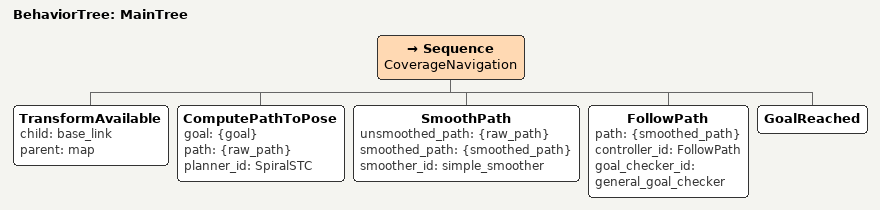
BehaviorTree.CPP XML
<root main_tree_to_execute="MainTree">
  <BehaviorTree ID="MainTree">
    <Sequence name="CoverageNavigation">
      <TransformAvailable child="base_link" parent="map"/>
      <!-- 1. Plan the path -->
      <ComputePathToPose goal="{goal}" path="{raw_path}" planner_id="SpiralSTC"/>
      <!-- 2. Smooth the path -->
      <SmoothPath unsmoothed_path="{raw_path}" smoothed_path="{smoothed_path}" smoother_id="simple_smoother"/>
      <!-- 3. Follow the smoothed path -->
      <FollowPath path="{smoothed_path}" controller_id="FollowPath" goal_checker_id="general_goal_checker"/>
      <GoalReached/>
    </Sequence>
  </BehaviorTree>
</root>
